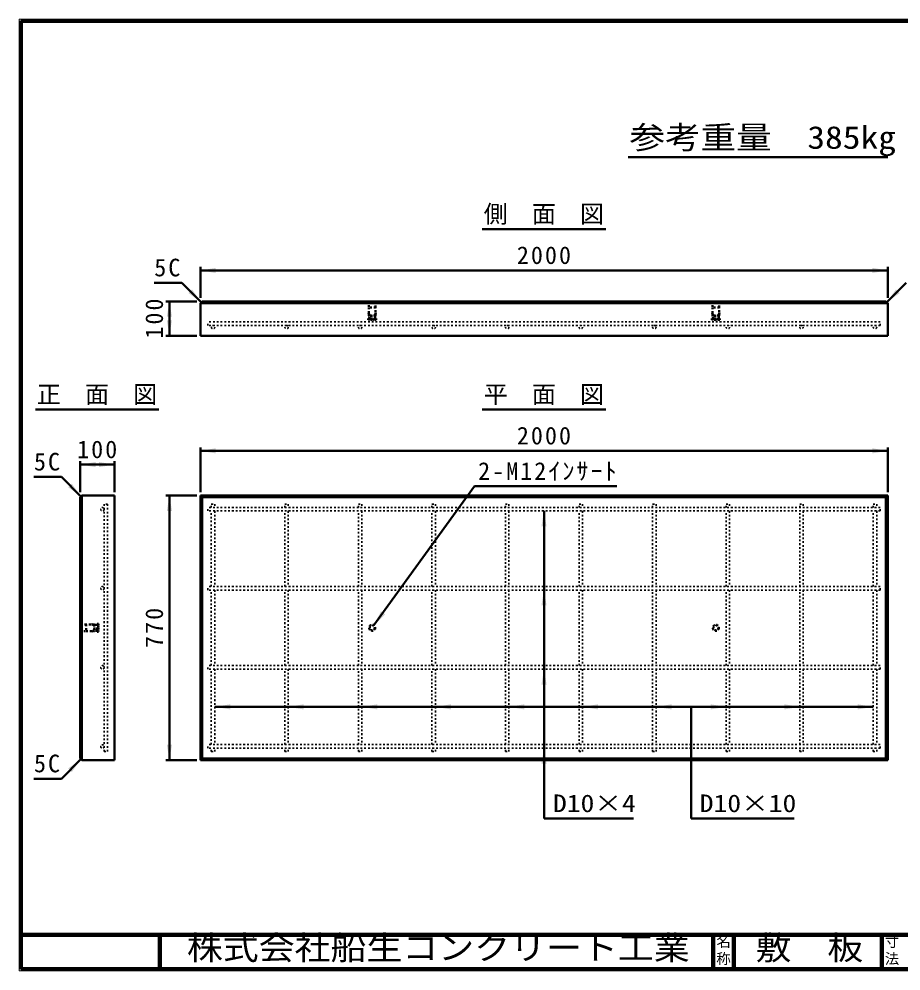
# Model space of a CAD drawing. Units: millimetres, scale not verified. Extents: x 100 to 4105, y 100 to 2870.
# Drawn here: x 100 to 2666, y 100 to 2870 of the extents above; entities that cross this region are included whole.
import ezdxf
from ezdxf.enums import TextEntityAlignment as Align

# ---------------------------------------------------------------- set-up
doc = ezdxf.new("R2010")
doc.units = ezdxf.units.MM
doc.header["$LTSCALE"] = 5
doc.linetypes.add('USER1', pattern=[2.2, 1, -1.2])
doc.layers.add('V-nasSTD', color=7, linetype='USER1', lineweight=35)
doc.styles.add('ＭＳ ゴシック', font='')
doc.styles.get('ＭＳ ゴシック').set_extended_font_data('MS Gothic')

msp = doc.modelspace()

# ---------------------------------------------------------------- hatches: boundary and pattern name
at = {"layer": 'V-nasSTD'}
for points in [[(672.5, 2146), (627.5, 2138.5), (672.5, 2131)], [(2582.5, 2131), (2627.5, 2138.5), (2582.5, 2146)], [(603.483, 2083.123), (630, 2046), (592.877, 2072.517)], [(2651.517, 2083.123), (2625, 2046), (2662.123, 2072.517)], [(545, 2003.5), (537.5, 2048.5), (530, 2003.5)], [(530, 1993.5), (537.5, 1948.5), (545, 1993.5)], [(672.5, 1621), (627.5, 1613.5), (672.5, 1606)], [(2582.5, 1606), (2627.5, 1613.5), (2582.5, 1621)], [(322.5, 1581), (277.5, 1573.5), (322.5, 1566)], [(332.5, 1566), (377.5, 1573.5), (332.5, 1581)], [(253.483, 1518.123), (280, 1481), (242.877, 1507.517)], [(545, 1438.5), (537.5, 1483.5), (530, 1438.5)], [(1635, 1393.5), (1627.5, 1438.5), (1620, 1393.5)], [(1635, 1163.5), (1627.5, 1208.5), (1620, 1163.5)], [(1165.163, 1137.875), (1159.082, 1142.264), (1153, 1146.653), (1132.749, 1105.773)], [(1635, 933.5), (1627.5, 978.5), (1620, 933.5)], [(714.5, 876), (669.5, 868.5), (714.5, 861)], [(928.5, 876), (883.5, 868.5), (928.5, 861)], [(1142.5, 876), (1097.5, 868.5), (1142.5, 861)], [(1356.5, 876), (1311.5, 868.5), (1356.5, 861)], [(1570.5, 876), (1525.5, 868.5), (1570.5, 861)], [(1784.5, 876), (1739.5, 868.5), (1784.5, 861)], [(1998.5, 876), (1953.5, 868.5), (1998.5, 861)], [(2112.5, 861), (2157.5, 868.5), (2112.5, 876)], [(2326.5, 861), (2371.5, 868.5), (2326.5, 876)], [(2540.5, 861), (2585.5, 868.5), (2540.5, 876)], [(530, 758.5), (537.5, 713.5), (545, 758.5)], [(1635, 703.5), (1627.5, 748.5), (1620, 703.5)], [(253.483, 678.877), (280, 716), (242.877, 689.483)]]:
    msp.add_hatch(color=256, dxfattribs=at).paths.add_polyline_path(points)

# ---------------------------------------------------------------- linework, layer by layer
at = {"layer": 'V-nasSTD', "linetype": 'Continuous', "lineweight": 100}
for p, q in [((105, 2865), (105, 105)), ((4100, 2865), (105, 2865)), ((105, 205), (4100, 205)), ((510, 205), (510, 105)), ((2120, 205), (2120, 105)), ((2180, 205), (2180, 105)), ((2610, 205), (2610, 105)), ((105, 105), (4100, 105))]:
    msp.add_line(p, q, dxfattribs=at)
at = {"layer": 'V-nasSTD', "linetype": 'Continuous', "lineweight": 50}
for p, q in [((1872, 2468.5), (2627.5, 2468.5)), ((1448, 2258.5), (1807, 2258.5)), ((627.5, 2148.5), (627.5, 2058.5)), ((2627.5, 2138.5), (627.5, 2138.5)), ((2627.5, 2148.5), (2627.5, 2058.5)), ((573.431, 2102.569), (493.431, 2102.569)), ((630, 2046), (573.431, 2102.569)), ((2625, 2046), (2681.569, 2102.569)), ((617.5, 2048.5), (527.5, 2048.5)), ((537.5, 2048.5), (537.5, 1948.5)), ((632.5, 2048.5), (627.5, 2043.5)), ((627.5, 2043.5), (627.5, 1948.5)), ((2627.5, 2043.5), (627.5, 2043.5)), ((2622.5, 2048.5), (632.5, 2048.5)), ((2622.5, 2048.5), (2627.5, 2043.5)), ((2627.5, 1948.5), (2627.5, 2043.5)), ((617.5, 1948.5), (527.5, 1948.5)), ((627.5, 1948.5), (2627.5, 1948.5)), ((148, 1733.5), (507, 1733.5)), ((1448, 1733.5), (1807, 1733.5)), ((627.5, 1623.5), (627.5, 1493.5)), ((2627.5, 1613.5), (627.5, 1613.5)), ((2627.5, 1623.5), (2627.5, 1493.5)), ((277.5, 1583.5), (277.5, 1493.5)), ((377.5, 1583.5), (377.5, 1493.5)), ((377.5, 1573.5), (277.5, 1573.5)), ((223.431, 1537.569), (143.431, 1537.569)), ((280, 1481), (223.431, 1537.569)), ((1132.749, 1105.773), (1424.776, 1510.451)), ((1839.776, 1510.451), (1424.776, 1510.451)), ((277.5, 1478.5), (282.5, 1483.5)), ((277.5, 1478.5), (277.5, 718.5)), ((377.5, 1483.5), (282.5, 1483.5)), ((282.5, 713.5), (282.5, 1483.5)), ((377.5, 1483.5), (377.5, 713.5)), ((617.5, 1483.5), (527.5, 1483.5)), ((537.5, 1483.5), (537.5, 713.5)), ((627.5, 1483.5), (627.5, 713.5)), ((2627.5, 1483.5), (627.5, 1483.5)), ((632.5, 1478.5), (627.5, 1483.5)), ((2622.5, 1478.5), (632.5, 1478.5)), ((632.5, 718.5), (632.5, 1478.5)), ((2622.5, 1478.5), (2627.5, 1483.5)), ((2622.5, 718.5), (2622.5, 1478.5)), ((2627.5, 713.5), (2627.5, 1483.5)), ((1627.5, 1438.5), (1627.5, 543.5)), ((669.5, 868.5), (2585.5, 868.5)), ((2055.5, 868.5), (2055.5, 543.5)), ((280, 716), (223.431, 659.431)), ((277.5, 718.5), (282.5, 713.5)), ((282.5, 713.5), (377.5, 713.5)), ((617.5, 713.5), (527.5, 713.5)), ((632.5, 718.5), (627.5, 713.5)), ((627.5, 713.5), (2627.5, 713.5)), ((2622.5, 718.5), (632.5, 718.5)), ((2622.5, 718.5), (2627.5, 713.5)), ((223.431, 659.431), (143.431, 659.431)), ((1627.5, 543.5), (1887.5, 543.5)), ((2055.5, 543.5), (2355.5, 543.5))]:
    msp.add_line(p, q, dxfattribs=at)
at = {"layer": 'V-nasSTD', "lineweight": 50}
for p, q in [((1118.5, 2048.5), (1117.5, 2031)), ((1137.5, 2031), (1117.5, 2031)), ((1117.5, 2031), (1117.5, 2006.5)), ((1136.5, 2048.5), (1118.5, 2048.5)), ((1137.5, 2031), (1136.5, 2048.5)), ((1137.5, 2006.5), (1137.5, 2031)), ((2118.5, 2048.5), (2117.5, 2031)), ((2137.5, 2031), (2117.5, 2031)), ((2117.5, 2031), (2117.5, 2006.5)), ((2136.5, 2048.5), (2118.5, 2048.5)), ((2137.5, 2031), (2136.5, 2048.5)), ((2137.5, 2006.5), (2137.5, 2031)), ((1115.5, 1995), (1115.5, 1998)), ((1117.5, 2015.5), (1116, 2006.5)), ((1139, 2006.5), (1116, 2006.5)), ((1139, 1998.5), (1116, 1998.5)), ((1139, 1994.5), (1116, 1994.5)), ((1136.5, 2007.5), (1118.5, 2007.5)), ((1118.5, 2006.5), (1118.5, 2007.5)), ((1119.25, 1998.5), (1119.25, 2006.5)), ((1135.75, 1998.5), (1135.75, 2006.5)), ((1136.5, 2006.5), (1136.5, 2007.5)), ((1137.5, 2015.5), (1139, 2006.5)), ((1139.5, 1995), (1139.5, 1998)), ((2115.5, 1995), (2115.5, 1998)), ((2117.5, 2015.5), (2116, 2006.5)), ((2139, 2006.5), (2116, 2006.5)), ((2139, 1998.5), (2116, 1998.5)), ((2139, 1994.5), (2116, 1994.5)), ((2136.5, 2007.5), (2118.5, 2007.5)), ((2118.5, 2006.5), (2118.5, 2007.5)), ((2119.25, 1998.5), (2119.25, 2006.5)), ((2135.75, 1998.5), (2135.75, 2006.5)), ((2136.5, 2006.5), (2136.5, 2007.5)), ((2137.5, 2015.5), (2139, 2006.5)), ((2139.5, 1995), (2139.5, 1998)), ((295, 1108.5), (277.5, 1107.5)), ((295, 1108.5), (295, 1088.5)), ((319.5, 1108.5), (295, 1108.5)), ((310.5, 1108.5), (319.5, 1110)), ((319.5, 1110), (319.5, 1087)), ((327.5, 1110), (327.5, 1087)), ((331, 1110.5), (328, 1110.5)), ((331.5, 1110), (331.5, 1087)), ((277.5, 1107.5), (277.5, 1089.5)), ((277.5, 1089.5), (295, 1088.5)), ((295, 1088.5), (319.5, 1088.5)), ((310.5, 1088.5), (319.5, 1087)), ((318.5, 1107.5), (318.5, 1089.5)), ((319.5, 1107.5), (318.5, 1107.5)), ((319.5, 1089.5), (318.5, 1089.5)), ((327.5, 1106.75), (319.5, 1106.75)), ((327.5, 1090.25), (319.5, 1090.25)), ((331, 1086.5), (328, 1086.5))]:
    msp.add_line(p, q, dxfattribs=at)
at = {"layer": 'V-nasSTD'}
for p, q in [((649.5, 1978.5), (649.5, 1988.5)), ((2605.5, 1988.5), (649.5, 1988.5)), ((2605.5, 1978.5), (649.5, 1978.5)), ((2605.5, 1978.5), (2605.5, 1988.5)), ((347.5, 1458.5), (347.5, 738.5)), ((357.5, 1458.5), (347.5, 1458.5)), ((357.5, 738.5), (357.5, 1458.5)), ((649.5, 1438.5), (649.5, 1448.5)), ((2605.5, 1448.5), (649.5, 1448.5)), ((659.5, 1458.5), (669.5, 1458.5)), ((659.5, 1448.5), (659.5, 1458.5)), ((669.5, 1458.5), (669.5, 1448.5)), ((873.5, 1458.5), (883.5, 1458.5)), ((873.5, 1448.5), (873.5, 1458.5)), ((883.5, 1458.5), (883.5, 1448.5)), ((1087.5, 1458.5), (1097.5, 1458.5)), ((1087.5, 1448.5), (1087.5, 1458.5)), ((1097.5, 1458.5), (1097.5, 1448.5)), ((1301.5, 1458.5), (1311.5, 1458.5)), ((1301.5, 1448.5), (1301.5, 1458.5)), ((1311.5, 1458.5), (1311.5, 1448.5)), ((1515.5, 1458.5), (1525.5, 1458.5)), ((1515.5, 1448.5), (1515.5, 1458.5)), ((1525.5, 1458.5), (1525.5, 1448.5)), ((1729.5, 1458.5), (1739.5, 1458.5)), ((1729.5, 1448.5), (1729.5, 1458.5)), ((1739.5, 1458.5), (1739.5, 1448.5)), ((1943.5, 1458.5), (1953.5, 1458.5)), ((1943.5, 1448.5), (1943.5, 1458.5)), ((1953.5, 1458.5), (1953.5, 1448.5)), ((2157.5, 1458.5), (2167.5, 1458.5)), ((2157.5, 1448.5), (2157.5, 1458.5)), ((2167.5, 1458.5), (2167.5, 1448.5)), ((2371.5, 1458.5), (2381.5, 1458.5)), ((2371.5, 1448.5), (2371.5, 1458.5)), ((2381.5, 1458.5), (2381.5, 1448.5)), ((2585.5, 1458.5), (2595.5, 1458.5)), ((2585.5, 1448.5), (2585.5, 1458.5)), ((2595.5, 1458.5), (2595.5, 1448.5)), ((2605.5, 1438.5), (2605.5, 1448.5)), ((2605.5, 1438.5), (649.5, 1438.5)), ((659.5, 1218.5), (659.5, 1438.5)), ((669.5, 1438.5), (669.5, 1218.5)), ((873.5, 1218.5), (873.5, 1438.5)), ((883.5, 1438.5), (883.5, 1218.5)), ((1087.5, 1218.5), (1087.5, 1438.5)), ((1097.5, 1438.5), (1097.5, 1218.5)), ((1301.5, 1218.5), (1301.5, 1438.5)), ((1311.5, 1438.5), (1311.5, 1218.5)), ((1515.5, 1218.5), (1515.5, 1438.5)), ((1525.5, 1438.5), (1525.5, 1218.5)), ((1729.5, 1218.5), (1729.5, 1438.5)), ((1739.5, 1438.5), (1739.5, 1218.5)), ((1943.5, 1218.5), (1943.5, 1438.5)), ((1953.5, 1438.5), (1953.5, 1218.5)), ((2157.5, 1218.5), (2157.5, 1438.5)), ((2167.5, 1438.5), (2167.5, 1218.5)), ((2371.5, 1218.5), (2371.5, 1438.5)), ((2381.5, 1438.5), (2381.5, 1218.5)), ((2585.5, 1218.5), (2585.5, 1438.5)), ((2595.5, 1438.5), (2595.5, 1218.5)), ((649.5, 1208.5), (649.5, 1218.5)), ((2605.5, 1218.5), (649.5, 1218.5)), ((2605.5, 1208.5), (649.5, 1208.5)), ((659.5, 988.5), (659.5, 1208.5)), ((669.5, 1208.5), (669.5, 988.5)), ((873.5, 988.5), (873.5, 1208.5)), ((883.5, 1208.5), (883.5, 988.5)), ((1087.5, 988.5), (1087.5, 1208.5)), ((1097.5, 1208.5), (1097.5, 988.5)), ((1301.5, 988.5), (1301.5, 1208.5)), ((1311.5, 1208.5), (1311.5, 988.5)), ((1515.5, 988.5), (1515.5, 1208.5)), ((1525.5, 1208.5), (1525.5, 988.5)), ((1729.5, 988.5), (1729.5, 1208.5)), ((1739.5, 1208.5), (1739.5, 988.5)), ((1943.5, 988.5), (1943.5, 1208.5)), ((1953.5, 1208.5), (1953.5, 988.5)), ((2157.5, 988.5), (2157.5, 1208.5)), ((2167.5, 1208.5), (2167.5, 988.5)), ((2371.5, 988.5), (2371.5, 1208.5)), ((2381.5, 1208.5), (2381.5, 988.5)), ((2585.5, 988.5), (2585.5, 1208.5)), ((2595.5, 1208.5), (2595.5, 988.5)), ((2605.5, 1208.5), (2605.5, 1218.5)), ((649.5, 978.5), (649.5, 988.5)), ((2605.5, 988.5), (649.5, 988.5)), ((2605.5, 978.5), (649.5, 978.5)), ((659.5, 758.5), (659.5, 978.5)), ((669.5, 978.5), (669.5, 758.5)), ((873.5, 758.5), (873.5, 978.5)), ((883.5, 978.5), (883.5, 758.5)), ((1087.5, 758.5), (1087.5, 978.5)), ((1097.5, 978.5), (1097.5, 758.5)), ((1301.5, 758.5), (1301.5, 978.5)), ((1311.5, 978.5), (1311.5, 758.5)), ((1515.5, 758.5), (1515.5, 978.5)), ((1525.5, 978.5), (1525.5, 758.5)), ((1729.5, 758.5), (1729.5, 978.5)), ((1739.5, 978.5), (1739.5, 758.5)), ((1943.5, 758.5), (1943.5, 978.5)), ((1953.5, 978.5), (1953.5, 758.5)), ((2157.5, 758.5), (2157.5, 978.5)), ((2167.5, 978.5), (2167.5, 758.5)), ((2371.5, 758.5), (2371.5, 978.5)), ((2381.5, 978.5), (2381.5, 758.5)), ((2585.5, 758.5), (2585.5, 978.5)), ((2595.5, 978.5), (2595.5, 758.5)), ((2605.5, 978.5), (2605.5, 988.5)), ((649.5, 748.5), (649.5, 758.5)), ((2605.5, 758.5), (649.5, 758.5)), ((2605.5, 748.5), (649.5, 748.5)), ((659.5, 738.5), (659.5, 748.5)), ((669.5, 738.5), (669.5, 748.5)), ((873.5, 738.5), (873.5, 748.5)), ((883.5, 738.5), (883.5, 748.5)), ((1087.5, 738.5), (1087.5, 748.5)), ((1097.5, 738.5), (1097.5, 748.5)), ((1301.5, 738.5), (1301.5, 748.5)), ((1311.5, 738.5), (1311.5, 748.5)), ((1515.5, 738.5), (1515.5, 748.5)), ((1525.5, 738.5), (1525.5, 748.5)), ((1729.5, 738.5), (1729.5, 748.5)), ((1739.5, 738.5), (1739.5, 748.5)), ((1943.5, 738.5), (1943.5, 748.5)), ((1953.5, 738.5), (1953.5, 748.5)), ((2157.5, 738.5), (2157.5, 748.5)), ((2167.5, 738.5), (2167.5, 748.5)), ((2371.5, 738.5), (2371.5, 748.5)), ((2381.5, 738.5), (2381.5, 748.5)), ((2585.5, 738.5), (2585.5, 748.5)), ((2595.5, 738.5), (2595.5, 748.5)), ((2605.5, 748.5), (2605.5, 758.5)), ((347.5, 738.5), (357.5, 738.5)), ((659.5, 738.5), (669.5, 738.5)), ((873.5, 738.5), (883.5, 738.5)), ((1087.5, 738.5), (1097.5, 738.5)), ((1301.5, 738.5), (1311.5, 738.5)), ((1515.5, 738.5), (1525.5, 738.5)), ((1729.5, 738.5), (1739.5, 738.5)), ((1943.5, 738.5), (1953.5, 738.5)), ((2157.5, 738.5), (2167.5, 738.5)), ((2371.5, 738.5), (2381.5, 738.5)), ((2585.5, 738.5), (2595.5, 738.5))]:
    msp.add_line(p, q, dxfattribs=at)
at = {"layer": 'V-nasSTD', "linetype": 'Continuous', "lineweight": 13}
msp.add_lwpolyline([(100, 100), (100, 2870), (4105, 2870), (4105, 100)], close=True, dxfattribs=at)
at = {"layer": 'V-nasSTD'}
for centre in [(664.5, 1973.5), (878.5, 1973.5), (1092.5, 1973.5), (1306.5, 1973.5), (1520.5, 1973.5), (1734.5, 1973.5), (1948.5, 1973.5), (2162.5, 1973.5), (2376.5, 1973.5), (2590.5, 1973.5), (342.5, 1443.5), (342.5, 1213.5), (342.5, 983.5), (342.5, 753.5)]:
    msp.add_circle(centre, 5, dxfattribs=at)
at = {"layer": 'V-nasSTD', "lineweight": 50}
for centre, radius in [((1127.5, 1098.5), 9), ((1127.5, 1098.5), 7.25), ((2127.5, 1098.5), 9), ((2127.5, 1098.5), 7.25)]:
    msp.add_circle(centre, radius, dxfattribs=at)
for centre, radius, start, end in [((1116, 1998), 0.5, 90, 180), ((1116, 1995), 0.5, 180, 270), ((1076.1, 2000.9), 43.899, 8.64693, 19.42556), ((1117.974, 1996.5), 2.026, 279.27093, 80.72907), ((1125.026, 1996.5), 2.026, 99.27093, 260.72907), ((1129.974, 1996.5), 2.026, 279.27093, 80.72907), ((1137.026, 1996.5), 2.026, 99.27093, 260.72907), ((1178.9, 2000.9), 43.899, 160.57444, 171.35307), ((1139, 1998), 0.5, 0, 90), ((1139, 1995), 0.5, 270, 0), ((2116, 1998), 0.5, 90, 180), ((2116, 1995), 0.5, 180, 270), ((2076.1, 2000.9), 43.899, 8.64693, 19.42556), ((2117.974, 1996.5), 2.026, 279.27093, 80.72907), ((2125.026, 1996.5), 2.026, 99.27093, 260.72907), ((2129.974, 1996.5), 2.026, 279.27093, 80.72907), ((2137.026, 1996.5), 2.026, 99.27093, 260.72907), ((2178.9, 2000.9), 43.899, 160.57444, 171.35307), ((2139, 1998), 0.5, 0, 90), ((2139, 1995), 0.5, 270, 0), ((325.1, 1149.9), 43.899, 250.57444, 261.35307), ((328, 1110), 0.5, 90, 180), ((331, 1110), 0.5, 0, 90), ((325.1, 1047.1), 43.899, 98.64693, 109.42556), ((329.5, 1108.026), 2.026, 189.27093, 350.72907), ((329.5, 1100.974), 2.026, 9.27093, 170.72907), ((329.5, 1096.026), 2.026, 189.27093, 350.72907), ((329.5, 1088.974), 2.026, 9.27093, 170.72907), ((328, 1087), 0.5, 180, 270), ((331, 1087), 0.5, 270, 0)]:
    msp.add_arc(centre, radius, start, end, dxfattribs=at)

# ---------------------------------------------------------------- texts
at = {"layer": 'V-nasSTD', "style": 'ＭＳ ゴシック'}
for s, height, width, p in [('参考重量\u3000385kg', 65.98, 1.15, (1876, 2558.5)), ('D10×4', 51.32, 1.15, (1653.5, 613.5)), ('D10×10', 51.32, 1.15, (2080.5, 613.5)), ('株式会社船生コンクリート工業', 69.65, 1.1, (588.279, 202.55)), ('敷\u3000板', 69.65, 1.1, (2243, 202.47))]:
    msp.add_text(s, height=height, dxfattribs=dict(at, width=width)).set_placement(p, align=Align.TOP_LEFT)
for s, height, p in [('側\u3000面\u3000図', 51.32, (1452, 2328.5)), ('正\u3000面\u3000図', 51.32, (152, 1803.5)), ('平\u3000面\u3000図', 51.32, (1452, 1803.5)), ('名', 30.79, (2128.982, 200.999)), ('寸', 30.79, (2618.982, 200.999)), ('称', 30.79, (2128.976, 151.01)), ('法', 30.79, (2618.976, 151.01))]:
    msp.add_text(s, height=height, dxfattribs=at).set_placement(p, align=Align.TOP_LEFT)
at = {"layer": 'V-nasSTD', "char_height": 51.32, "attachment_point": 1, "style": 'ＭＳ ゴシック'}
for s, insert in [('\\T1.17;2000', (1548.5, 2208.5)), ('\\T1.17;5C', (493.431, 2172.569)), ('\\T1.17;2000', (1548.5, 1683.5)), ('\\T1.17;100', (269, 1643.5)), ('\\T1.17;5C', (143.431, 1607.569)), ('\\T1.17;2-M12ｲﾝｻｰﾄ', (1435.776, 1580.451)), ('\\T1.17;5C', (143.431, 729.431))]:
    msp.add_mtext(s, dxfattribs=dict(at, insert=insert))
at = {"layer": 'V-nasSTD', "char_height": 51.32, "attachment_point": 1, "rotation": 90, "style": 'ＭＳ ゴシック'}
for s, insert in [('\\T1.17;100', (467.5, 1940)), ('\\T1.17;770', (467.5, 1040))]:
    msp.add_mtext(s, dxfattribs=dict(at, insert=insert))

doc.saveas('drawing.dxf')
